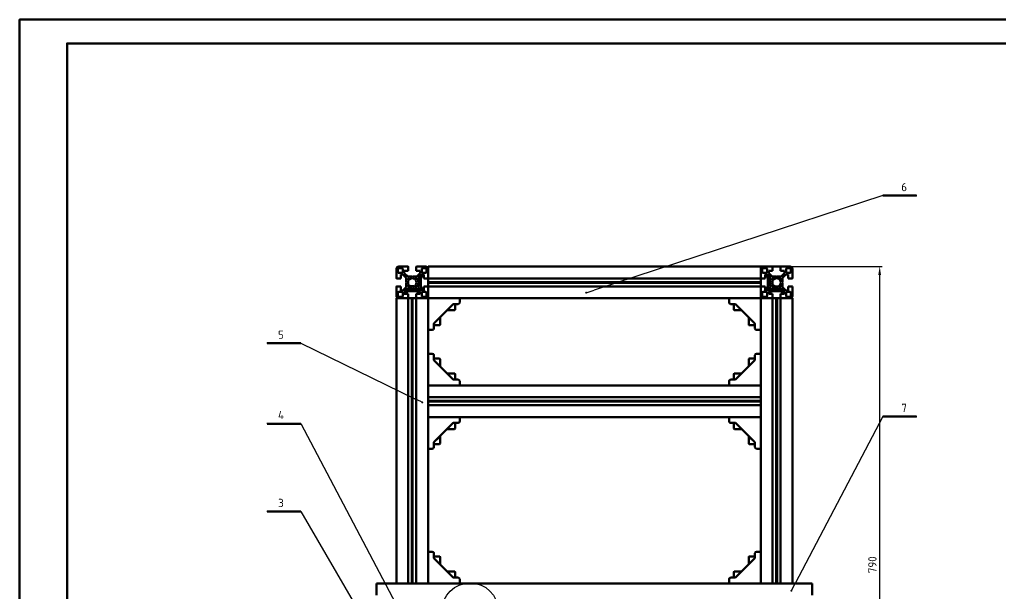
# Model space of a CAD drawing. Header units: millimetres. Extents: x 32504 to 36677, y 41990 to 42879.
# Drawn here: x 35483.8 to 35896.6, y 42637.1 to 42878.6 of the extents above; entities that cross this region are included whole.
import ezdxf

# ---------------------------------------------------------------- set-up
doc = ezdxf.new("R2010")
doc.units = ezdxf.units.MM
for name, color, linetype, lineweight in [('AM_0N', 7, 'Continuous', 50), ('AM_4N', 3, 'Continuous', 25), ('AM_5', 3, 'Continuous', 25), ('Net_dam', 7, 'Continuous', 50), ('Net_manh', 3, 'Continuous', 25)]:
    doc.layers.add(name, color=color, linetype=linetype, lineweight=lineweight)
doc.styles.add('TCVN', font='tcvn7284-2003i.ttf')
doc.styles.add('TCVN 7284', font='tcvn7284-2003i.ttf', dxfattribs={"height": 3.5})
doc.dimstyles.new('TCVN$0', dxfattribs={"dimtxt": 3.5, "dimasz": 3.5, "dimexe": 1, "dimexo": 1, "dimgap": 1.3, "dimtad": 1, "dimdsep": 46, "dimtxsty": 'TCVN', "dimcen": 0, "dimclrd": 3, "dimclre": 3, "dimclrt": 2, "dimadec": 0, "dimazin": 2, "dimtp": 0.1, "dimtm": 0.1, "dimtfac": 0.71, "dimtmove": 0, "dimatfit": 3, "dimfxl": 1, "dimtfill": 1, "dimlwd": 25, "dimlwe": 25, "dimarcsym": 1})

# ---------------------------------------------------------------- blocks, each defined once
blk = doc.blocks.new('*D44')
at = {"layer": 'Defpoints', "color": 0, "transparency": 16777216}
for p in [(35808.08, 42774.65), (35845.8, 42774.65), (35815.8, 42511.43)]:
    blk.add_point(p, dxfattribs=at)
at = {"layer": 'Net_manh', "color": 3, "linetype": 'ByBlock', "lineweight": 25, "transparency": 16777216}
for p, q in [((35809.08, 42774.65), (35846.8, 42774.65)), ((35845.8, 42514.93), (35845.8, 42771.15)), ((35816.8, 42511.43), (35846.8, 42511.43))]:
    blk.add_line(p, q, dxfattribs=at)
at = {"layer": 'Net_manh', "color": 3, "transparency": 16777216}
for points in [[(35845.22, 42771.15), (35846.38, 42771.15), (35845.8, 42774.65)], [(35845.22, 42514.93), (35846.38, 42514.93), (35845.8, 42511.43)]]:
    blk.add_solid(points, dxfattribs=at)
at = {"layer": 'Net_manh', "color": 2, "transparency": 16777216, "insert": (35842.73, 42649.16), "char_height": 3.5, "attachment_point": 5, "rotation": 90, "style": 'TCVN', "bg_fill": 3, "box_fill_scale": 1.1, "bg_fill_color": 256, "bg_fill_true_color": 13158600, "bg_fill_transparency": 0}
blk.add_mtext('790', dxfattribs=at)

msp = doc.modelspace()

# ---------------------------------------------------------------- hatches: boundary and pattern name
at = {"layer": 'AM_5'}
h = msp.add_hatch(color=256, dxfattribs=at)
edge = h.paths.add_edge_path(flags=0)
edge.add_arc((35722.2669, 42763.6697), 0.4375, 0, 360)
h = msp.add_hatch(color=256, dxfattribs=at)
edge = h.paths.add_edge_path(flags=0)
edge.add_arc((35653.3039, 42717.4935), 0.4375, 0, 360)

# ---------------------------------------------------------------- linework, layer by layer
at = {"layer": 'AM_0N'}
for p, q in [((35651.9103, 42769.0591), (35651.9103, 42766.9036)), ((35652.7436, 42769.3147), (35652.1659, 42769.3147)), ((35652.1659, 42769.3147), (35652.1659, 42766.648)), ((35798.7436, 42769.3147), (35799.3214, 42769.3147)), ((35799.3214, 42769.3147), (35799.3214, 42766.648)), ((35799.577, 42769.0591), (35799.577, 42766.9036)), ((35647.7436, 42764.8924), (35647.9992, 42765.148)), ((35647.7436, 42764.3147), (35647.7436, 42764.8924)), ((35650.4103, 42764.8924), (35647.7436, 42764.8924)), ((35650.1547, 42765.148), (35647.9992, 42765.148)), ((35650.4103, 42764.8924), (35650.1547, 42765.148)), ((35650.4103, 42764.3147), (35650.4103, 42764.8924)), ((35652.1659, 42766.648), (35651.9103, 42766.9036)), ((35652.7436, 42766.648), (35652.1659, 42766.648)), ((35798.7436, 42766.648), (35799.3214, 42766.648)), ((35799.3214, 42766.648), (35799.577, 42766.9036)), ((35801.077, 42764.8924), (35801.3326, 42765.148)), ((35801.077, 42764.3147), (35801.077, 42764.8924)), ((35801.077, 42764.8924), (35803.7436, 42764.8924)), ((35801.3326, 42765.148), (35803.488, 42765.148)), ((35803.7436, 42764.8924), (35803.488, 42765.148)), ((35803.7436, 42764.3147), (35803.7436, 42764.8924))]:
    msp.add_line(p, q, dxfattribs=at)
at = {"layer": 'AM_4N'}
for p, q in [((35651.9103, 42769.0591), (35652.7436, 42769.0591)), ((35799.577, 42769.0591), (35798.7436, 42769.0591)), ((35647.9992, 42765.148), (35647.9992, 42764.3147)), ((35650.1547, 42765.148), (35650.1547, 42764.3147)), ((35651.9103, 42766.9036), (35652.7436, 42766.9036)), ((35799.577, 42766.9036), (35798.7436, 42766.9036)), ((35801.3326, 42765.148), (35801.3326, 42764.3147)), ((35803.488, 42765.148), (35803.488, 42764.3147))]:
    msp.add_line(p, q, dxfattribs=at)
at = {"layer": 'AM_5', "color": 3}
for p, q in [((35847.0734, 42804.552), (35861.4553, 42804.552)), ((35602.2453, 42742.4194), (35587.8635, 42742.4194)), ((35602.2453, 42708.5924), (35587.8635, 42708.5924)), ((35602.2453, 42671.5908), (35587.8635, 42671.5908))]:
    msp.add_line(p, q, dxfattribs=at)
at = {"layer": 'AM_5'}
for p, q in [((35722.6827, 42763.8059), (35725.593, 42764.7592)), ((35602.2453, 42742.4194), (35650.1587, 42719.0289)), ((35652.9108, 42717.6854), (35650.1587, 42719.0289)), ((35602.2453, 42708.5924), (35645.6327, 42626.0865)), ((35602.2453, 42671.5908), (35650.8687, 42587.8897))]:
    msp.add_line(p, q, dxfattribs=at)
at = {"layer": 'Net_dam'}
for p, q in [((35861.3557, 42804.552), (35847.0734, 42804.552)), ((35642.4103, 42773.648), (35642.4103, 42769.748)), ((35643.077, 42773.648), (35643.077, 42772.3147)), ((35647.3103, 42774.648), (35643.4103, 42774.648)), ((35644.7436, 42773.9814), (35643.4103, 42773.9814)), ((35645.077, 42772.3147), (35645.077, 42773.648)), ((35647.4103, 42772.8147), (35647.4103, 42774.548)), ((35650.7436, 42774.548), (35650.7436, 42772.8147)), ((35654.7436, 42774.648), (35650.8436, 42774.648)), ((35653.077, 42773.648), (35653.077, 42772.3147)), ((35654.7436, 42773.9814), (35653.4103, 42773.9814)), ((35655.077, 42772.3147), (35655.077, 42773.648)), ((35655.7436, 42773.648), (35655.7436, 42774.648)), ((35660.3087, 42774.648), (35655.7436, 42774.648)), ((35655.7436, 42769.748), (35655.7436, 42773.648)), ((35791.1786, 42774.648), (35660.3087, 42774.648)), ((35791.1786, 42774.648), (35808.077, 42774.648)), ((35795.7436, 42774.648), (35795.7436, 42773.648)), ((35795.7436, 42773.648), (35795.7436, 42769.748)), ((35796.4103, 42773.648), (35796.4103, 42772.3147)), ((35800.6436, 42774.648), (35796.7436, 42774.648)), ((35798.077, 42773.9814), (35796.7436, 42773.9814)), ((35798.4103, 42772.3147), (35798.4103, 42773.648)), ((35800.7436, 42772.8147), (35800.7436, 42774.548)), ((35804.077, 42774.548), (35804.077, 42772.8147)), ((35808.077, 42774.648), (35804.177, 42774.648)), ((35806.4103, 42773.648), (35806.4103, 42772.3147)), ((35808.077, 42773.9814), (35806.7436, 42773.9814)), ((35808.4103, 42772.3147), (35808.4103, 42773.648)), ((35809.077, 42769.748), (35809.077, 42773.648)), ((35642.5103, 42769.648), (35644.2436, 42769.648)), ((35643.4103, 42771.9814), (35644.7436, 42771.9814)), ((35644.2436, 42769.648), (35644.2436, 42771.3147)), ((35644.2436, 42771.3147), (35645.1544, 42771.3147)), ((35645.1544, 42771.3147), (35646.577, 42769.8921)), ((35645.7436, 42772.8147), (35647.4103, 42772.8147)), ((35645.7436, 42771.904), (35645.7436, 42772.8147)), ((35647.1662, 42770.4814), (35645.7436, 42771.904)), ((35646.577, 42769.8921), (35646.577, 42768.1546)), ((35648.9038, 42770.4814), (35647.1662, 42770.4814)), ((35649.077, 42770.3814), (35648.9038, 42770.4814)), ((35649.2502, 42770.4814), (35649.077, 42770.3814)), ((35650.9877, 42770.4814), (35649.2502, 42770.4814)), ((35650.7436, 42772.8147), (35652.4103, 42772.8147)), ((35652.4103, 42771.904), (35650.9877, 42770.4814)), ((35651.577, 42769.8921), (35652.9996, 42771.3147)), ((35651.577, 42768.1546), (35651.577, 42769.8921)), ((35652.1659, 42769.3147), (35651.9103, 42769.0591)), ((35652.4103, 42772.8147), (35652.4103, 42771.904)), ((35653.3689, 42771.148), (35652.7436, 42769.9375)), ((35652.7436, 42767.9814), (35652.7436, 42769.9375)), ((35652.7436, 42767.9814), (35652.7436, 42769.3147)), ((35652.9996, 42771.3147), (35653.9103, 42771.3147)), ((35653.9103, 42771.148), (35653.3689, 42771.148)), ((35653.4103, 42771.9814), (35654.7436, 42771.9814)), ((35653.9103, 42771.3147), (35653.9103, 42769.648)), ((35653.9103, 42769.648), (35655.6436, 42769.648)), ((35655.7436, 42769.648), (35655.7436, 42769.748)), ((35655.7436, 42768.1546), (35655.7436, 42769.648)), ((35795.7436, 42769.648), (35655.7436, 42769.648)), ((35795.7436, 42769.748), (35795.7436, 42769.648)), ((35795.7436, 42769.648), (35795.7436, 42768.1546)), ((35795.8436, 42769.648), (35797.577, 42769.648)), ((35796.7436, 42771.9814), (35798.077, 42771.9814)), ((35797.577, 42771.3147), (35798.4877, 42771.3147)), ((35797.577, 42769.648), (35797.577, 42771.3147)), ((35797.577, 42771.148), (35798.1184, 42771.148)), ((35798.1184, 42771.148), (35798.7436, 42769.9375)), ((35798.4877, 42771.3147), (35799.9103, 42769.8921)), ((35798.7436, 42767.9814), (35798.7436, 42769.9375)), ((35798.7436, 42767.9814), (35798.7436, 42769.3147)), ((35799.077, 42772.8147), (35800.7436, 42772.8147)), ((35799.077, 42771.904), (35799.077, 42772.8147)), ((35800.4996, 42770.4814), (35799.077, 42771.904)), ((35799.3214, 42769.3147), (35799.577, 42769.0591)), ((35799.9103, 42769.8921), (35799.9103, 42768.1546)), ((35802.2371, 42770.4814), (35800.4996, 42770.4814)), ((35802.4103, 42770.3814), (35802.2371, 42770.4814)), ((35802.5835, 42770.4814), (35802.4103, 42770.3814)), ((35804.321, 42770.4814), (35802.5835, 42770.4814)), ((35804.077, 42772.8147), (35805.7436, 42772.8147)), ((35805.7436, 42771.904), (35804.321, 42770.4814)), ((35804.9103, 42769.8921), (35806.3329, 42771.3147)), ((35804.9103, 42768.1546), (35804.9103, 42769.8921)), ((35805.7436, 42772.8147), (35805.7436, 42771.904)), ((35806.3329, 42771.3147), (35807.2436, 42771.3147)), ((35806.7436, 42771.9814), (35808.077, 42771.9814)), ((35807.2436, 42771.3147), (35807.2436, 42769.648)), ((35807.2436, 42769.648), (35808.977, 42769.648)), ((35642.4103, 42766.2147), (35642.4103, 42762.3147)), ((35644.2436, 42766.3147), (35642.5103, 42766.3147)), ((35644.2436, 42764.648), (35644.2436, 42766.3147)), ((35646.577, 42766.0706), (35645.1544, 42764.648)), ((35645.7436, 42764.0588), (35647.1662, 42765.4814)), ((35647.1662, 42765.4814), (35645.7436, 42764.0588)), ((35646.577, 42768.1546), (35646.677, 42767.9814)), ((35646.677, 42767.9814), (35646.577, 42767.8082)), ((35646.577, 42767.8082), (35646.577, 42766.0706)), ((35647.1662, 42765.4814), (35648.9038, 42765.4814)), ((35647.8071, 42766.3814), (35647.577, 42766.1512)), ((35647.577, 42766.1512), (35647.577, 42766.1175)), ((35647.6941, 42766.1512), (35647.577, 42766.1512)), ((35647.8712, 42766.3814), (35647.8071, 42766.3814)), ((35648.9103, 42766.3814), (35648.3681, 42766.3814)), ((35648.9038, 42765.4814), (35649.077, 42765.5814)), ((35649.7858, 42766.3814), (35648.9103, 42766.3814)), ((35649.077, 42765.5814), (35649.2502, 42765.4814)), ((35649.2502, 42765.4814), (35650.9877, 42765.4814)), ((35650.9877, 42765.4814), (35652.4103, 42764.0588)), ((35651.477, 42767.9814), (35651.577, 42768.1546)), ((35651.577, 42767.8082), (35651.477, 42767.9814)), ((35651.577, 42766.0706), (35651.577, 42767.8082)), ((35652.9996, 42764.648), (35651.577, 42766.0706)), ((35652.7436, 42767.9814), (35652.7436, 42766.2227)), ((35652.7436, 42767.9814), (35652.7436, 42766.648)), ((35653.3796, 42764.8147), (35652.7436, 42766.2227)), ((35653.9103, 42764.8147), (35653.3796, 42764.8147)), ((35655.6436, 42766.3147), (35653.9103, 42766.3147)), ((35653.9103, 42766.3147), (35653.9103, 42764.648)), ((35655.7436, 42767.9814), (35655.7436, 42768.1546)), ((35795.7436, 42768.1546), (35655.7436, 42768.1546)), ((35655.7436, 42767.8082), (35655.7436, 42767.9814)), ((35795.7436, 42767.9814), (35655.7436, 42767.9814)), ((35655.7436, 42766.3147), (35655.7436, 42767.8082)), ((35795.7436, 42767.8082), (35655.7436, 42767.8082)), ((35655.7436, 42766.2147), (35655.7436, 42766.3147)), ((35795.7436, 42766.3147), (35655.7436, 42766.3147)), ((35655.7436, 42762.3147), (35655.7436, 42766.2147)), ((35795.7436, 42768.1546), (35791.1786, 42768.1546)), ((35795.7436, 42767.9814), (35791.1786, 42767.9814)), ((35795.7436, 42768.1546), (35795.7436, 42767.9814)), ((35795.7436, 42767.9814), (35795.7436, 42767.8082)), ((35795.7436, 42767.8082), (35795.7436, 42766.3147)), ((35795.7436, 42766.3147), (35795.7436, 42766.2147)), ((35795.7436, 42766.2147), (35795.7436, 42762.3147)), ((35797.577, 42766.3147), (35795.8436, 42766.3147)), ((35797.577, 42764.648), (35797.577, 42766.3147)), ((35797.577, 42764.8147), (35798.1076, 42764.8147)), ((35798.1076, 42764.8147), (35798.7436, 42766.2227)), ((35799.9103, 42766.0706), (35798.4877, 42764.648)), ((35798.7436, 42767.9814), (35798.7436, 42766.2227)), ((35798.7436, 42767.9814), (35798.7436, 42766.648)), ((35799.077, 42764.0588), (35800.4996, 42765.4814)), ((35799.9103, 42768.1546), (35800.0103, 42767.9814)), ((35800.0103, 42767.9814), (35799.9103, 42767.8082)), ((35799.9103, 42767.8082), (35799.9103, 42766.0706)), ((35800.4996, 42765.4814), (35802.2371, 42765.4814)), ((35802.2371, 42765.4814), (35802.4103, 42765.5814)), ((35802.4103, 42765.5814), (35802.5835, 42765.4814)), ((35802.5835, 42765.4814), (35804.321, 42765.4814)), ((35804.321, 42765.4814), (35805.7436, 42764.0588)), ((35804.8103, 42767.9814), (35804.9103, 42768.1546)), ((35804.9103, 42767.8082), (35804.8103, 42767.9814)), ((35804.9103, 42766.0706), (35804.9103, 42767.8082)), ((35806.3329, 42764.648), (35804.9103, 42766.0706)), ((35808.977, 42766.3147), (35807.2436, 42766.3147)), ((35807.2436, 42766.3147), (35807.2436, 42764.648)), ((35809.077, 42762.3147), (35809.077, 42766.2147)), ((35642.4103, 42761.3147), (35642.4103, 42641.3147)), ((35642.4103, 42761.3147), (35643.4103, 42761.3147)), ((35643.077, 42763.648), (35643.077, 42762.3147)), ((35644.7436, 42763.9814), (35643.4103, 42763.9814)), ((35643.4103, 42761.9814), (35644.7436, 42761.9814)), ((35643.4103, 42761.3147), (35647.3103, 42761.3147)), ((35645.1544, 42764.648), (35644.2436, 42764.648)), ((35645.077, 42762.3147), (35645.077, 42763.648)), ((35645.7436, 42763.148), (35645.7436, 42764.0588)), ((35647.4103, 42763.148), (35645.7436, 42763.148)), ((35645.9103, 42763.6787), (35647.3183, 42764.3147)), ((35645.9103, 42763.148), (35645.9103, 42763.6787)), ((35647.3103, 42761.3147), (35647.4103, 42761.3147)), ((35649.077, 42764.3147), (35647.3183, 42764.3147)), ((35647.4103, 42761.4147), (35647.4103, 42763.148)), ((35647.4103, 42761.3147), (35647.4103, 42641.3147)), ((35647.4103, 42761.3147), (35648.9038, 42761.3147)), ((35649.077, 42764.3147), (35647.7436, 42764.3147)), ((35648.9038, 42761.3147), (35648.9038, 42641.3147)), ((35648.9038, 42761.3147), (35649.077, 42761.3147)), ((35649.077, 42764.3147), (35651.0331, 42764.3147)), ((35649.077, 42764.3147), (35650.4103, 42764.3147)), ((35649.077, 42761.3147), (35649.077, 42641.3147)), ((35649.077, 42761.3147), (35649.2502, 42761.3147)), ((35649.2502, 42761.3147), (35649.2502, 42641.3147)), ((35649.2502, 42761.3147), (35650.7436, 42761.3147)), ((35652.4103, 42763.148), (35650.7436, 42763.148)), ((35650.7436, 42763.148), (35650.7436, 42761.4147)), ((35650.7436, 42761.3147), (35650.7436, 42641.3147)), ((35650.7436, 42761.3147), (35650.8436, 42761.3147)), ((35650.8436, 42761.3147), (35654.7436, 42761.3147)), ((35652.2436, 42763.6895), (35651.0331, 42764.3147)), ((35652.2436, 42763.148), (35652.2436, 42763.6895)), ((35652.4103, 42764.0588), (35652.4103, 42763.148)), ((35653.9103, 42764.648), (35652.9996, 42764.648)), ((35653.077, 42763.648), (35653.077, 42762.3147)), ((35654.7436, 42763.9814), (35653.4103, 42763.9814)), ((35653.4103, 42761.9814), (35654.7436, 42761.9814)), ((35654.7436, 42761.3147), (35655.7436, 42761.3147)), ((35655.077, 42762.3147), (35655.077, 42763.648)), ((35655.7436, 42761.3147), (35655.7436, 42762.3147)), ((35655.7436, 42761.3147), (35655.7436, 42641.3147)), ((35660.3087, 42761.3147), (35655.7436, 42761.3147)), ((35791.1786, 42761.3147), (35660.3087, 42761.3147)), ((35669.077, 42759.548), (35669.077, 42761.3147)), ((35782.4103, 42759.548), (35782.4103, 42761.3147)), ((35791.2435, 42761.3147), (35795.7436, 42761.3147)), ((35795.7436, 42762.3147), (35795.7436, 42761.3147)), ((35795.7436, 42761.3147), (35795.7436, 42641.3147)), ((35795.7436, 42761.3147), (35796.7436, 42761.3147)), ((35796.4103, 42763.648), (35796.4103, 42762.3147)), ((35798.077, 42763.9814), (35796.7436, 42763.9814)), ((35796.7436, 42761.9814), (35798.077, 42761.9814)), ((35796.7436, 42761.3147), (35800.6436, 42761.3147)), ((35798.4877, 42764.648), (35797.577, 42764.648)), ((35798.4103, 42762.3147), (35798.4103, 42763.648)), ((35799.077, 42763.148), (35799.077, 42764.0588)), ((35800.7436, 42763.148), (35799.077, 42763.148)), ((35799.077, 42763.148), (35799.2373, 42763.148)), ((35799.077, 42763.148), (35799.2436, 42763.148)), ((35799.2436, 42763.6895), (35800.4542, 42764.3147)), ((35799.2436, 42763.148), (35799.2436, 42763.6895)), ((35802.4103, 42764.3147), (35800.4542, 42764.3147)), ((35800.6436, 42761.3147), (35800.7436, 42761.3147)), ((35800.7436, 42761.4147), (35800.7436, 42763.148)), ((35800.7436, 42761.3147), (35800.7436, 42641.3147)), ((35800.7436, 42761.3147), (35802.2371, 42761.3147)), ((35802.4103, 42764.3147), (35801.077, 42764.3147)), ((35802.2371, 42761.3147), (35802.2371, 42641.3147)), ((35802.2371, 42761.3147), (35802.4103, 42761.3147)), ((35802.4103, 42764.3147), (35804.169, 42764.3147)), ((35802.4103, 42764.3147), (35803.7436, 42764.3147)), ((35802.4103, 42761.3147), (35802.4103, 42641.3147)), ((35802.4103, 42761.3147), (35802.5835, 42761.3147)), ((35802.5835, 42761.3147), (35802.5835, 42641.3147)), ((35802.5835, 42761.3147), (35804.077, 42761.3147)), ((35804.077, 42763.148), (35804.077, 42761.4147)), ((35805.7436, 42763.148), (35804.077, 42763.148)), ((35804.077, 42763.148), (35805.7436, 42763.148)), ((35804.077, 42761.3147), (35804.077, 42641.3147)), ((35804.077, 42761.3147), (35804.177, 42761.3147)), ((35805.577, 42763.6787), (35804.169, 42764.3147)), ((35804.177, 42761.3147), (35808.077, 42761.3147)), ((35805.577, 42763.148), (35805.577, 42763.6787)), ((35805.7436, 42763.148), (35805.577, 42763.148)), ((35805.7436, 42763.148), (35805.577, 42763.148)), ((35805.7436, 42764.0588), (35805.7436, 42763.148)), ((35807.2436, 42764.648), (35806.3329, 42764.648)), ((35806.4103, 42763.648), (35806.4103, 42762.3147)), ((35808.077, 42763.9814), (35806.7436, 42763.9814)), ((35806.7436, 42761.9814), (35808.077, 42761.9814)), ((35808.077, 42761.3147), (35809.077, 42761.3147)), ((35808.4103, 42762.3147), (35808.4103, 42763.648)), ((35809.077, 42761.3147), (35809.077, 42641.3147)), ((35658.3722, 42750.8433), (35666.215, 42758.6861)), ((35666.6864, 42758.8814), (35668.4103, 42758.8814)), ((35667.077, 42757.3147), (35667.077, 42758.8814)), ((35667.077, 42756.548), (35667.077, 42758.8814)), ((35784.8008, 42758.8814), (35783.077, 42758.8814)), ((35784.4103, 42757.3147), (35784.4103, 42758.8814)), ((35784.4103, 42756.548), (35784.4103, 42758.8814)), ((35793.115, 42750.8433), (35785.2722, 42758.6861)), ((35658.3722, 42750.8433), (35660.3087, 42752.7797)), ((35660.777, 42753.248), (35660.777, 42750.248)), ((35666.8103, 42756.2814), (35663.8103, 42756.2814)), ((35784.677, 42756.2814), (35787.677, 42756.2814)), ((35790.7103, 42753.248), (35790.7103, 42750.248)), ((35793.115, 42750.8433), (35791.1786, 42752.7797)), ((35793.115, 42750.8433), (35791.1786, 42752.7797)), ((35658.177, 42748.648), (35658.177, 42750.3719)), ((35658.177, 42748.648), (35658.177, 42750.3719)), ((35658.177, 42749.9814), (35659.7436, 42749.9814)), ((35658.177, 42749.9814), (35660.3087, 42749.9814)), ((35658.177, 42749.9814), (35659.7436, 42749.9814)), ((35658.177, 42749.9814), (35660.5103, 42749.9814)), ((35793.3103, 42749.9814), (35790.977, 42749.9814)), ((35793.3103, 42749.9814), (35791.1786, 42749.9814)), ((35793.3103, 42749.9814), (35791.1786, 42749.9814)), ((35791.7436, 42749.9814), (35793.3103, 42749.9814)), ((35793.3103, 42749.9814), (35791.7436, 42749.9814)), ((35793.3103, 42749.9814), (35791.7436, 42749.9814)), ((35793.3103, 42748.648), (35793.3103, 42750.3719)), ((35793.3103, 42748.648), (35793.3103, 42750.3719)), ((35793.3103, 42748.648), (35793.3103, 42750.3719)), ((35655.7436, 42747.9814), (35657.5103, 42747.9814)), ((35655.7436, 42747.9814), (35657.5103, 42747.9814)), ((35795.7436, 42747.9814), (35793.977, 42747.9814)), ((35602.2376, 42742.457), (35587.9554, 42742.457)), ((35655.7436, 42737.9814), (35657.5103, 42737.9814)), ((35657.5103, 42737.9814), (35655.7436, 42737.9814)), ((35658.177, 42737.3147), (35658.177, 42735.5908)), ((35658.177, 42735.5908), (35658.177, 42737.3147)), ((35659.7436, 42735.9814), (35658.177, 42735.9814)), ((35660.3087, 42735.9814), (35658.177, 42735.9814)), ((35659.7436, 42735.9814), (35658.177, 42735.9814)), ((35660.5103, 42735.9814), (35658.177, 42735.9814)), ((35790.977, 42735.9814), (35793.3103, 42735.9814)), ((35791.1786, 42735.9814), (35793.3103, 42735.9814)), ((35791.1786, 42735.9814), (35793.3103, 42735.9814)), ((35793.3103, 42735.9814), (35791.7436, 42735.9814)), ((35791.7436, 42735.9814), (35793.3103, 42735.9814)), ((35791.7436, 42735.9814), (35793.3103, 42735.9814)), ((35793.3103, 42737.3147), (35793.3103, 42735.5908)), ((35793.3103, 42737.3147), (35793.3103, 42735.5908)), ((35793.3103, 42735.5908), (35793.3103, 42737.3147)), ((35795.7436, 42737.9814), (35793.977, 42737.9814)), ((35795.7436, 42737.9814), (35793.977, 42737.9814)), ((35793.977, 42737.9814), (35795.7436, 42737.9814)), ((35658.3722, 42735.1194), (35660.3087, 42733.183)), ((35666.215, 42727.2766), (35658.3722, 42735.1194)), ((35660.777, 42735.7147), (35660.777, 42732.7147)), ((35785.2722, 42727.2766), (35793.115, 42735.1194)), ((35790.7103, 42735.7147), (35790.7103, 42732.7147)), ((35793.115, 42735.1194), (35791.1786, 42733.183)), ((35793.115, 42735.1194), (35791.1786, 42733.183)), ((35663.8103, 42729.6814), (35666.8103, 42729.6814)), ((35667.077, 42727.0814), (35667.077, 42729.4147)), ((35667.077, 42727.0814), (35667.077, 42728.648)), ((35784.4103, 42727.0814), (35784.4103, 42729.4147)), ((35784.4103, 42727.0814), (35784.4103, 42728.648)), ((35787.677, 42729.6814), (35784.677, 42729.6814)), ((35660.3087, 42724.648), (35655.7436, 42724.648)), ((35791.1786, 42724.648), (35660.3087, 42724.648)), ((35668.4103, 42727.0814), (35666.6864, 42727.0814)), ((35669.077, 42724.648), (35669.077, 42726.4147)), ((35782.4103, 42724.648), (35782.4103, 42726.4147)), ((35783.077, 42727.0814), (35784.8008, 42727.0814)), ((35791.1786, 42724.648), (35795.7436, 42724.648)), ((35795.7436, 42719.648), (35655.7436, 42719.648)), ((35795.7436, 42718.1546), (35655.7436, 42718.1546)), ((35795.7436, 42717.9814), (35655.7436, 42717.9814)), ((35795.7436, 42717.8082), (35655.7436, 42717.8082)), ((35795.7436, 42716.3147), (35655.7436, 42716.3147)), ((35660.3087, 42711.3147), (35655.7436, 42711.3147)), ((35660.3087, 42711.3147), (35655.7436, 42711.3147)), ((35791.1786, 42711.3147), (35660.3087, 42711.3147)), ((35669.077, 42709.548), (35669.077, 42711.3147)), ((35782.4103, 42709.548), (35782.4103, 42711.3147)), ((35795.7436, 42711.3147), (35791.1786, 42711.3147)), ((35791.1786, 42711.3147), (35795.7436, 42711.3147)), ((35602.2376, 42708.5276), (35587.9554, 42708.5276)), ((35658.3722, 42700.8433), (35666.215, 42708.6861)), ((35666.6864, 42708.8814), (35668.4103, 42708.8814)), ((35667.077, 42707.3147), (35667.077, 42708.8814)), ((35667.077, 42706.548), (35667.077, 42708.8814)), ((35784.8008, 42708.8814), (35783.077, 42708.8814)), ((35784.4103, 42707.3147), (35784.4103, 42708.8814)), ((35784.4103, 42706.548), (35784.4103, 42708.8814)), ((35793.115, 42700.8433), (35785.2722, 42708.6861)), ((35660.777, 42703.248), (35660.777, 42700.248)), ((35666.8103, 42706.2814), (35663.8103, 42706.2814)), ((35784.677, 42706.2814), (35787.677, 42706.2814)), ((35790.7103, 42703.248), (35790.7103, 42700.248)), ((35658.177, 42698.648), (35658.177, 42700.3719)), ((35658.177, 42698.648), (35658.177, 42700.3719)), ((35658.177, 42699.9814), (35660.3087, 42699.9814)), ((35658.177, 42699.9814), (35659.7436, 42699.9814)), ((35658.177, 42699.9814), (35660.5103, 42699.9814)), ((35658.3722, 42700.8433), (35660.3087, 42702.7797)), ((35793.3103, 42699.9814), (35790.977, 42699.9814)), ((35793.115, 42700.8433), (35791.1786, 42702.7797)), ((35793.115, 42700.8433), (35791.1786, 42702.7797)), ((35793.3103, 42699.9814), (35791.1786, 42699.9814)), ((35793.3103, 42699.9814), (35791.1786, 42699.9814)), ((35791.7436, 42699.9814), (35793.3103, 42699.9814)), ((35793.3103, 42699.9814), (35791.7436, 42699.9814)), ((35793.3103, 42698.648), (35793.3103, 42700.3719)), ((35793.3103, 42698.648), (35793.3103, 42700.3719)), ((35793.3103, 42698.648), (35793.3103, 42700.3719)), ((35655.7436, 42697.9814), (35657.5103, 42697.9814)), ((35655.7436, 42697.9814), (35657.5103, 42697.9814)), ((35795.7436, 42697.9814), (35793.977, 42697.9814)), ((35795.7436, 42697.9814), (35793.977, 42697.9814)), ((35795.7436, 42697.9814), (35793.977, 42697.9814)), ((35602.2376, 42671.6056), (35587.9554, 42671.6056)), ((35655.7436, 42654.648), (35655.7436, 42641.3147)), ((35657.5103, 42654.648), (35655.7436, 42654.648)), ((35658.177, 42652.2575), (35658.177, 42653.9814)), ((35793.3103, 42652.2575), (35793.3103, 42653.9814)), ((35793.977, 42654.648), (35795.7436, 42654.648)), ((35795.7436, 42654.648), (35795.7436, 42641.3147)), ((35659.7436, 42652.648), (35658.177, 42652.648)), ((35660.5103, 42652.648), (35658.177, 42652.648)), ((35666.215, 42643.9433), (35658.3722, 42651.7861)), ((35660.777, 42652.3814), (35660.777, 42649.3814)), ((35785.2722, 42643.9433), (35793.115, 42651.7861)), ((35790.7103, 42652.3814), (35790.7103, 42649.3814)), ((35790.977, 42652.648), (35793.3103, 42652.648)), ((35793.3103, 42652.648), (35791.7436, 42652.648)), ((35791.7436, 42650.4814), (35791.7436, 42650.4147)), ((35663.8103, 42646.348), (35666.8103, 42646.348)), ((35667.077, 42643.748), (35667.077, 42646.0814)), ((35667.077, 42643.748), (35667.077, 42645.3147)), ((35784.4103, 42643.748), (35784.4103, 42646.0814)), ((35784.4103, 42645.3147), (35784.4103, 42643.748)), ((35787.677, 42646.348), (35784.677, 42646.348)), ((35634.077, 42641.3147), (35634.077, 42640.3147)), ((35642.4103, 42641.3147), (35634.077, 42641.3147)), ((35643.4103, 42641.3147), (35642.4103, 42641.3147)), ((35647.3103, 42641.3147), (35643.4103, 42641.3147)), ((35647.4103, 42641.3147), (35647.3103, 42641.3147)), ((35650.7436, 42641.3147), (35647.4103, 42641.3147)), ((35650.8436, 42641.3147), (35650.7436, 42641.3147)), ((35654.7436, 42641.3147), (35650.8436, 42641.3147)), ((35655.7436, 42641.3147), (35654.7436, 42641.3147)), ((35795.7436, 42641.3147), (35655.7436, 42641.3147)), ((35655.7436, 42641.3147), (35669.077, 42641.3147)), ((35668.4103, 42643.748), (35666.6864, 42643.748)), ((35669.077, 42641.3147), (35669.077, 42643.0814)), ((35782.4103, 42641.3147), (35782.4103, 42643.0814)), ((35795.7436, 42641.3147), (35782.4103, 42641.3147)), ((35783.077, 42643.748), (35784.8008, 42643.748)), ((35796.7436, 42641.3147), (35795.7436, 42641.3147)), ((35800.6436, 42641.3147), (35796.7436, 42641.3147)), ((35800.7436, 42641.3147), (35800.6436, 42641.3147)), ((35804.077, 42641.3147), (35800.7436, 42641.3147)), ((35804.177, 42641.3147), (35804.077, 42641.3147)), ((35808.077, 42641.3147), (35804.177, 42641.3147)), ((35809.077, 42641.3147), (35808.077, 42641.3147)), ((35817.4103, 42641.3147), (35809.077, 42641.3147)), ((35817.4103, 42641.3147), (35817.4103, 42640.3147)), ((35634.077, 42640.3147), (35634.077, 42636.4147)), ((35817.4103, 42640.3147), (35817.4103, 42636.4147))]:
    msp.add_line(p, q, dxfattribs=at)
for points in [[(35483.8445, 42037.6315), (35483.8445, 42878.6315), (36672.8445, 42878.6315), (36672.8445, 42037.6315), (35483.8445, 42037.6315)], [(35503.8445, 42047.6315), (35503.8445, 42868.6315), (36662.8445, 42868.6315), (36662.8445, 42047.6315)]]:
    msp.add_lwpolyline(points, close=True, dxfattribs=at)
for centre, radius, start, end in [((35643.4103, 42773.648), 1, 90, 180), ((35643.4103, 42773.648), 0.3333, 90, 180), ((35644.7436, 42773.648), 0.3333, 0, 90), ((35647.3103, 42774.548), 0.1, 0, 90), ((35650.8436, 42774.548), 0.1, 90, 180), ((35653.4103, 42773.648), 0.3333, 90, 180), ((35654.7436, 42773.648), 1, 0, 90), ((35654.7436, 42773.648), 0.3333, 0, 90), ((35796.7436, 42773.648), 1, 90, 180), ((35796.7436, 42773.648), 0.3333, 90, 180), ((35798.077, 42773.648), 0.3333, 0, 90), ((35800.6436, 42774.548), 0.1, 0, 90), ((35804.177, 42774.548), 0.1, 90, 180), ((35806.7436, 42773.648), 0.3333, 90, 180), ((35808.077, 42773.648), 1, 0, 90), ((35808.077, 42773.648), 0.3333, 0, 90), ((35642.5103, 42769.748), 0.1, 180, 270), ((35643.4103, 42772.3147), 0.3333, 180, 270), ((35644.7436, 42772.3147), 0.3333, 270, 0), ((35647.5449, 42769.5134), 0.3333, 0.549184, 269.434646), ((35649.077, 42767.9814), 1.75, 145.104317, 214.895823), ((35647.5363, 42769.0533), 0.1269, 326.113718, 87.577726), ((35648.005, 42769.5221), 0.1269, 182.460702, 304.167647), ((35649.077, 42767.9814), 1.75, 55.098552, 124.875837), ((35650.1489, 42769.5221), 0.1269, 236.192362, 357.541019), ((35650.609, 42769.5134), 0.3333, 270.565567, 179.448848), ((35650.6177, 42769.0533), 0.1269, 92.42211, 213.913982), ((35649.077, 42767.9814), 1.75, 325.10547, 34.893708), ((35653.4103, 42772.3147), 0.3333, 180, 270), ((35654.7436, 42772.3147), 0.3333, 270, 0), ((35655.6436, 42769.748), 0.1, 270, 0), ((35795.8436, 42769.748), 0.1, 180, 270), ((35796.7436, 42772.3147), 0.3333, 180, 270), ((35798.077, 42772.3147), 0.3333, 270, 0), ((35800.8782, 42769.5134), 0.3333, 0.549184, 269.434646), ((35802.4103, 42767.9814), 1.75, 145.104317, 214.895823), ((35800.8696, 42769.0533), 0.1269, 326.113718, 87.577726), ((35801.3384, 42769.5221), 0.1269, 182.460702, 304.167647), ((35802.4103, 42767.9814), 1.75, 55.098552, 124.875837), ((35803.4822, 42769.5221), 0.1269, 236.192362, 357.541019), ((35803.9424, 42769.5134), 0.3333, 270.565567, 179.448848), ((35803.951, 42769.0533), 0.1269, 92.42211, 213.913982), ((35802.4103, 42767.9814), 1.75, 325.10547, 34.893708), ((35806.7436, 42772.3147), 0.3333, 180, 270), ((35808.077, 42772.3147), 0.3333, 270, 0), ((35808.977, 42769.748), 0.1, 270, 0), ((35642.5103, 42766.2147), 0.1, 90, 180), ((35647.5449, 42766.4493), 0.3333, 90.539472, 359.447689), ((35647.5362, 42766.9094), 0.1269, 272.491434, 33.88434), ((35648.005, 42766.4407), 0.1269, 56.068522, 177.541701), ((35649.077, 42767.9814), 1.75, 235.107595, 304.894052), ((35650.1489, 42766.4407), 0.1269, 2.353009, 123.909752), ((35650.609, 42766.4493), 0.3333, 180.591157, 89.326027), ((35650.6177, 42766.9095), 0.1269, 146.092618, 267.871912), ((35655.6436, 42766.2147), 0.1, 0, 90), ((35795.8436, 42766.2147), 0.1, 90, 180), ((35800.8782, 42766.4493), 0.3333, 90.539472, 359.447689), ((35800.8696, 42766.9094), 0.1269, 272.491434, 33.88434), ((35801.3384, 42766.4407), 0.1269, 56.068522, 177.541701), ((35802.4103, 42767.9814), 1.75, 235.107595, 304.894052), ((35803.4822, 42766.4407), 0.1269, 2.353009, 123.909752), ((35803.9424, 42766.4493), 0.3333, 180.591157, 89.326027), ((35803.951, 42766.9095), 0.1269, 146.092618, 267.871912), ((35808.977, 42766.2147), 0.1, 0, 90), ((35643.4103, 42762.3147), 1, 180, 270), ((35643.4103, 42763.648), 0.3333, 90, 180), ((35643.4103, 42762.3147), 0.3333, 180, 270), ((35644.7436, 42763.648), 0.3333, 0, 90), ((35644.7436, 42762.3147), 0.3333, 270, 0), ((35647.3103, 42761.4147), 0.1, 270, 0), ((35650.8436, 42761.4147), 0.1, 180, 270), ((35653.4103, 42763.648), 0.3333, 90, 180), ((35653.4103, 42762.3147), 0.3333, 180, 270), ((35654.7436, 42763.648), 0.3333, 0, 90), ((35654.7436, 42762.3147), 1, 270, 0), ((35654.7436, 42762.3147), 0.3333, 270, 0), ((35796.7436, 42762.3147), 1, 180, 270), ((35796.7436, 42763.648), 0.3333, 90, 180), ((35796.7436, 42762.3147), 0.3333, 180, 270), ((35798.077, 42763.648), 0.3333, 0, 90), ((35798.077, 42762.3147), 0.3333, 270, 0), ((35800.6436, 42761.4147), 0.1, 270, 0), ((35804.177, 42761.4147), 0.1, 180, 270), ((35806.7436, 42763.648), 0.3333, 90, 180), ((35806.7436, 42762.3147), 0.3333, 180, 270), ((35808.077, 42763.648), 0.3333, 0, 90), ((35808.077, 42762.3147), 0.3333, 270, 0), ((35808.077, 42762.3147), 1, 270, 0), ((35666.6864, 42758.2147), 0.6667, 90, 135), ((35668.4103, 42759.548), 0.6667, 270, 0), ((35783.077, 42759.548), 0.6667, 180, 270), ((35784.8008, 42758.2147), 0.6667, 45, 90), ((35666.8103, 42756.548), 0.2667, 270, 0), ((35784.677, 42756.548), 0.2667, 180, 270), ((35657.5103, 42748.648), 0.6667, 270, 0), ((35657.5103, 42748.648), 0.6667, 270, 0), ((35658.8436, 42750.3719), 0.6667, 135, 180), ((35658.8436, 42750.3719), 0.6667, 135, 180), ((35660.5103, 42750.248), 0.2667, 270, 0), ((35790.977, 42750.248), 0.2667, 180, 270), ((35792.6436, 42750.3719), 0.6667, 0, 45), ((35792.6436, 42750.3719), 0.6667, 0, 45), ((35792.6436, 42750.3719), 0.6667, 0, 45), ((35793.977, 42748.648), 0.6667, 180, 270), ((35793.977, 42748.648), 0.6667, 180, 270), ((35793.977, 42748.648), 0.6667, 180, 270), ((35657.5103, 42737.3147), 0.6667, 0, 90), ((35657.5103, 42737.3147), 0.6667, 0, 90), ((35660.5103, 42735.7147), 0.2667, 0, 90), ((35790.977, 42735.7147), 0.2667, 90, 180), ((35793.977, 42737.3147), 0.6667, 90, 180), ((35793.977, 42737.3147), 0.6667, 90, 180), ((35793.977, 42737.3147), 0.6667, 90, 180), ((35658.8436, 42735.5908), 0.6667, 180, 225), ((35658.8436, 42735.5908), 0.6667, 180, 225), ((35792.6436, 42735.5908), 0.6667, 315, 0), ((35792.6436, 42735.5908), 0.6667, 315, 0), ((35792.6436, 42735.5908), 0.6667, 315, 0), ((35666.8103, 42729.4147), 0.2667, 0, 90), ((35784.677, 42729.4147), 0.2667, 90, 180), ((35666.6864, 42727.748), 0.6667, 225, 270), ((35668.4103, 42726.4147), 0.6667, 0, 90), ((35783.077, 42726.4147), 0.6667, 90, 180), ((35784.8008, 42727.748), 0.6667, 270, 315), ((35666.6864, 42708.2147), 0.6667, 90, 135), ((35668.4103, 42709.548), 0.6667, 270, 0), ((35783.077, 42709.548), 0.6667, 180, 270), ((35784.8008, 42708.2147), 0.6667, 45, 90), ((35666.8103, 42706.548), 0.2667, 270, 0), ((35784.677, 42706.548), 0.2667, 180, 270), ((35658.8436, 42700.3719), 0.6667, 135, 180), ((35658.8436, 42700.3719), 0.6667, 135, 180), ((35660.5103, 42700.248), 0.2667, 270, 0), ((35790.977, 42700.248), 0.2667, 180, 270), ((35792.6436, 42700.3719), 0.6667, 0, 45), ((35792.6436, 42700.3719), 0.6667, 0, 45), ((35792.6436, 42700.3719), 0.6667, 0, 45), ((35657.5103, 42698.648), 0.6667, 270, 0), ((35657.5103, 42698.648), 0.6667, 270, 0), ((35793.977, 42698.648), 0.6667, 180, 270), ((35793.977, 42698.648), 0.6667, 180, 270), ((35793.977, 42698.648), 0.6667, 180, 270), ((35657.5103, 42653.9814), 0.6667, 0, 90), ((35793.977, 42653.9814), 0.6667, 90, 180), ((35658.8436, 42652.2575), 0.6667, 180, 225), ((35660.5103, 42652.3814), 0.2667, 0, 90), ((35790.977, 42652.3814), 0.2667, 90, 180), ((35792.6436, 42652.2575), 0.6667, 315, 0), ((35666.8103, 42646.0814), 0.2667, 0, 90), ((35784.677, 42646.0814), 0.2667, 90, 180), ((35666.6864, 42644.4147), 0.6667, 225, 270), ((35668.4103, 42643.0814), 0.6667, 0, 90), ((35783.077, 42643.0814), 0.6667, 90, 180), ((35784.8008, 42644.4147), 0.6667, 270, 315)]:
    msp.add_arc(centre, radius, start, end, dxfattribs=at)
at = {"layer": 'Net_manh', "color": 3, "linetype": 'Continuous', "lineweight": 25}
msp.add_circle((35673.4103, 42629.7147), 11.8324, dxfattribs=at)

# ---------------------------------------------------------------- texts
at = {"layer": 'AM_5', "color": 30, "char_height": 3.5, "attachment_point": 8, "style": 'TCVN 7284'}
for s, insert in [('6', (35856.1018, 42806.3895)), ('5', (35593.8294, 42744.2569)), ('7', (35856.0832, 42713.4283)), ('4', (35593.8294, 42710.4299)), ('3', (35593.8294, 42673.4283))]:
    msp.add_mtext(s, dxfattribs=dict(at, insert=insert))

# ---------------------------------------------------------------- next in the draw order: dimensions: what is measured, and where the dimension line sits
at = {"layer": 'Net_manh'}
dim = msp.add_linear_dim(base=(35845.7995, 42774.648), p1=(35815.7995, 42511.4266), p2=(35808.077, 42774.648), angle=90, text='790', dimstyle='TCVN$0', override={"dimlfac": 3}, dxfattribs=at)
dim.commit()
dim.dimension.update_dxf_attribs({"geometry": '*D44', "text_midpoint": (35845.7995, 42649.1623), "dimtype": 160})

# ---------------------------------------------------------------- next in the draw order: hatches: boundary and pattern name
at = {"layer": 'AM_5'}
h = msp.add_hatch(color=256, dxfattribs=at)
edge = h.paths.add_edge_path(flags=0)
edge.add_arc((35808.6288, 42638.2203), 0.4375, 0, 360)

# ---------------------------------------------------------------- next in the draw order: linework, layer by layer
for p, q in [((35847.0734, 42804.552), (35725.593, 42764.7592)), ((35847.0548, 42711.5908), (35810.2526, 42641.3208)), ((35808.8317, 42638.6079), (35810.2526, 42641.3208))]:
    msp.add_line(p, q, dxfattribs=at)
at = {"layer": 'AM_5', "color": 3}
msp.add_line((35847.0548, 42711.5908), (35861.4366, 42711.5908), dxfattribs=at)
at = {"layer": 'Net_dam'}
msp.add_line((35861.3557, 42711.5487), (35847.0734, 42711.5487), dxfattribs=at)

doc.saveas('drawing.dxf')
